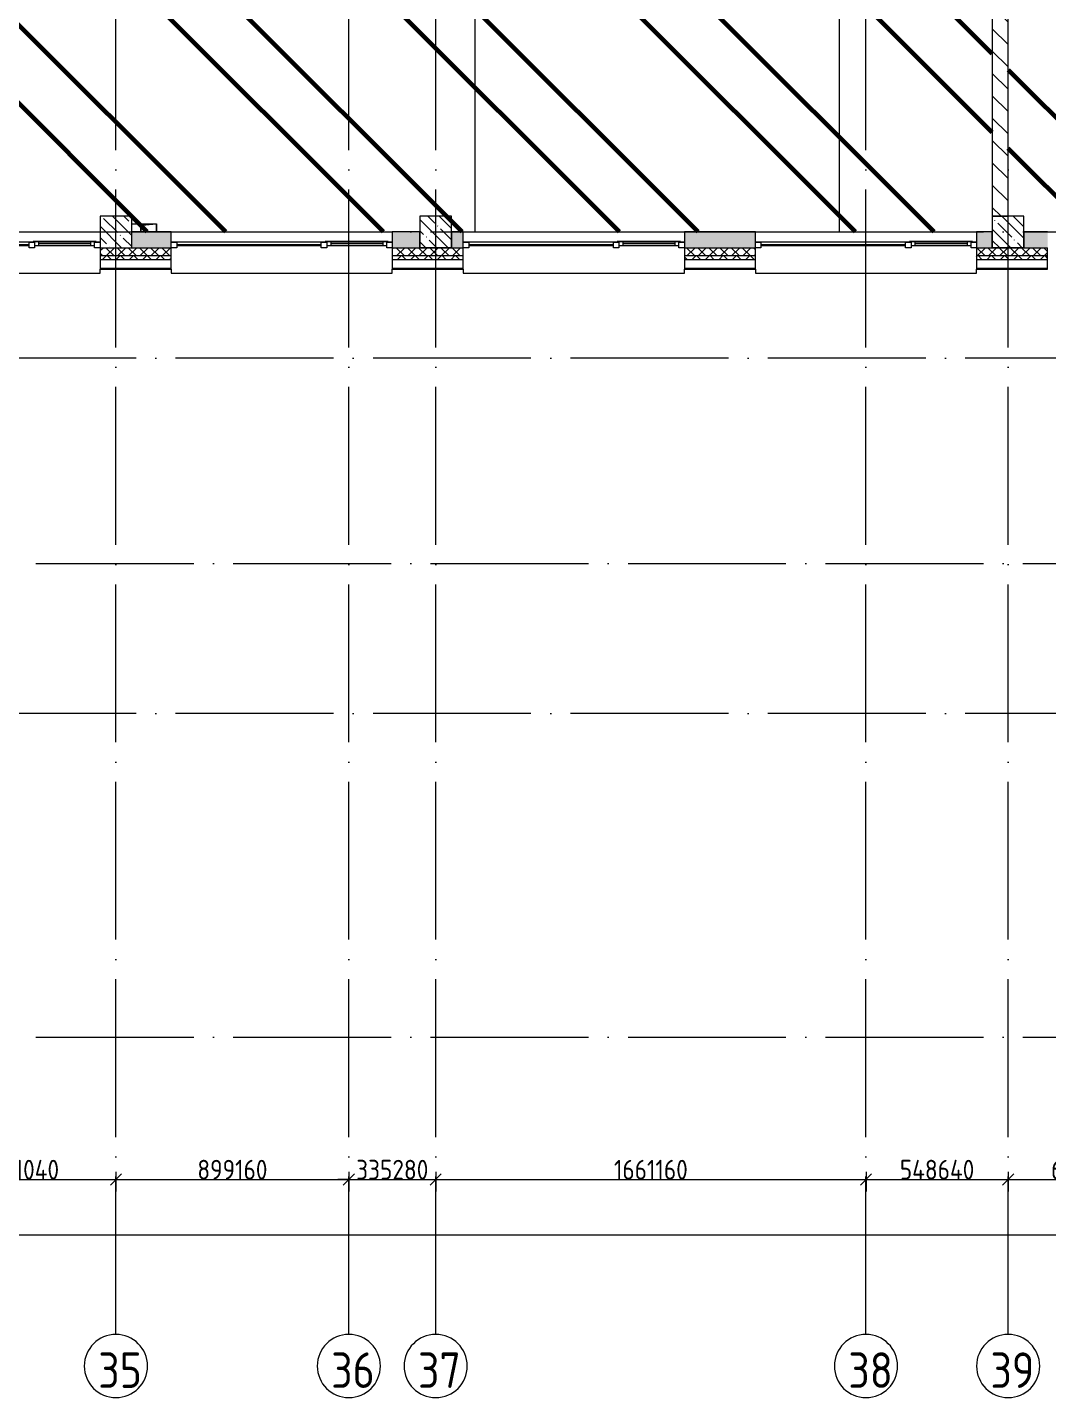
# Model space of a CAD drawing. Header units: millimetres. Extents: x -68946 to 288321, y -402657 to 324925.
# Drawn here: x 148132 to 161053, y -263095 to -245740 of the extents above; entities that cross this region are included whole.
import ezdxf

# ---------------------------------------------------------------- set-up
doc = ezdxf.new("R2010")
doc.units = ezdxf.units.MM
doc.linetypes.add('ADSK_Линия сетки', pattern=[2500, 2000, -250, 0, -250])
doc.layers.get('Defpoints').update_dxf_attribs({"color": 250})
for name, color, linetype, lineweight in [('3.4) ПТ-1.2      4 вып', 1, 'Continuous', 60), ('3.4) ПТ-2.1      4 вып', 20, 'Continuous', 60), ('A-____-____-DIMS', 250, 'Continuous', 9), ('A-DETL-GENF-OTLN', 250, 'Continuous', 5), ('A-FLOR-____-OTLN', 192, 'Continuous', 9), ('A-GLAZ-____-MCUT', 250, 'Continuous', 9), ('A-GLAZ-____-OTLN', 250, 'Continuous', 5), ('A-WALL-____-MCUT', 250, 'Continuous', 13), ('A-WALL-____-PATT', 250, 'Continuous', 13), ('A-WALL-FNSH-MCUT', 250, 'Continuous', 13), ('I-WALL-____-OTLN', 250, 'Continuous', 9), ('S-COLS-____-MCUT', 250, 'Continuous', 25), ('S-COLS-____-OTLN', 250, 'Continuous', 9), ('S-GRID-____-IDEN', 250, 'Continuous', 9), ('S-GRID-____-OTLN', 250, 'Continuous', 9)]:
    doc.layers.add(name, color=color, linetype=linetype, lineweight=lineweight)
doc.styles.add('GOST Common', font='', dxfattribs={"width": 0.9, "height": 350})
doc.styles.add('GOST Common_1', font='', dxfattribs={"width": 0.9, "height": 250})
doc.styles.get('GOST Common').set_extended_font_data('GOST Common')
doc.styles.get('GOST Common_1').set_extended_font_data('GOST Common')
doc.dimstyles.new('ADSK_Основной_2_5_мм_Округление_до_10_мм', dxfattribs={"dimscale": 304.8, "dimtxt": 0.824897, "dimasz": 0.463911, "dimexe": 0.492126, "dimexo": 0.001615, "dimgap": 6.56168e-05, "dimtad": 1, "dimdec": 0, "dimlfac": 304.8, "dimrnd": 10, "dimdsep": 46, "dimtxsty": 'GOST Common_1', "dimblk1": 'OBLIQUE', "dimblk2": 'OBLIQUE', "dimsah": 1, "dimcen": 0.09, "dimdle": 0.492126, "dimazin": 0, "dimtfac": 1, "dimtdec": 4, "dimtix": 1, "dimtmove": 1, "dimatfit": 3, "dimfxl": 1, "dimtvp": 1, "dimtolj": 1, "dimtzin": 0, "dimlwd": 9, "dimlwe": 9, "dimarcsym": 2})
pattern_1 = [(135, (28052.9, -258555.93), (-142.5612, -142.5612), []), (135, (28195.47, -258555.93), (-142.5612, -142.5612), [252.016, -50.403, 3.353, -47.05])]
pattern_2 = [(45, (28052.91, -258555.93), (-70.71068, 70.71068), []), (135, (28052.91, -258555.93), (-70.71068, -70.71068), [])]
pattern_3 = [(135, (28052.9, -258555.93), (-84.85281, -84.85281), []), (225, (28052.9, -258555.93), (84.85281, -84.85281), [])]

# ---------------------------------------------------------------- blocks, each defined once
blk = doc.blocks.new('Окно_СКБ_2Ст1 - Окно_СКБ_2Ст_2800_ОК12Л-29018788-АР1_Маркировочный план 3 этажа секция 2_3')
at = {"layer": 'A-GLAZ-____-MCUT'}
for p, q in [((-1400, -195), (-1400, -125)), ((-1400, -125), (-1330, -125)), ((-1330, -125), (-1330, -195)), ((-570, -155), (-1330, -155)), ((-1330, -155), (-1330, -195)), ((-1280, -205), (-1280, -155)), ((-620, -205), (-620, -155)), ((-570, -195), (-570, -125)), ((-570, -125), (-500, -125)), ((-570, -195), (-570, -155)), ((-500, -125), (-500, -195)), ((1330, -195), (1330, -125)), ((1330, -125), (1400, -125)), ((1400, -125), (1400, -195)), ((-1330, -195), (-1400, -195)), ((-1330, -195), (-1350, -195)), ((-1350, -195), (-1350, -205)), ((-1350, -205), (-550, -205)), ((-550, -205), (-1350, -205)), ((-500, -195), (-570, -195)), ((-550, -195), (-570, -195)), ((-550, -205), (-550, -195)), ((1400, -195), (1330, -195))]:
    blk.add_line(p, q, dxfattribs=at)
at = {"layer": 'A-GLAZ-____-MCUT', "lineweight": 5}
for p, q in [((1330, -155), (-500, -155)), ((1330, -165), (-500, -165)), ((-1280, -175), (-620, -175)), ((-620, -185), (-1280, -185))]:
    blk.add_line(p, q, dxfattribs=at)
at = {"layer": 'A-GLAZ-____-OTLN'}
for p, q in [((-1400, -195), (-1350, -195)), ((-550, -195), (1400, -195))]:
    blk.add_line(p, q, dxfattribs=at)
blk = doc.blocks.new('WNW_Отлив1 - Отлив_металлический 2-28596384-АР1_Маркировочный план 3 этажа секция 2_3')
at = {"layer": 'A-GLAZ-____-OTLN'}
for p, q in [((1400, 320), (-1400, 320)), ((-1400, 320), (-1400, 270)), ((1400, 270), (1400, 320))]:
    blk.add_line(p, q, dxfattribs=at)
blk = doc.blocks.new('BSC_Колонна _Прямоугольная - 400x400-V95-АР1_Маркировочный план 3 этажа секция 2_3')
at = {"layer": 'S-COLS-____-OTLN', "lineweight": 5}
h = blk.add_hatch(dxfattribs=at)
h.set_pattern_fill('FP_70', color=256, style=0, pattern_type=2)
h.set_pattern_definition([(135, (-121199.98, -10225), (-142.56192, -142.56192), []), (135, (-121057.42, -10225), (-142.56192, -142.56192), [252.016, -50.403, 3.353, -47.05])])
h.paths.add_polyline_path([(-200, -200), (-200, -200), (200, -200), (200, 200), (-200, 200), (-200, -16)])
at = {"layer": 'S-COLS-____-MCUT', "lineweight": 5}
for p, q in [((200, 200), (-200, 200)), ((-200, 200), (-200, -200)), ((200, -200), (200, 200)), ((-200, -200), (200, -200))]:
    blk.add_line(p, q, dxfattribs=at)
blk = doc.blocks.new('Окно_СКБ_2Ст1 - Окно_СКБ_2Ст_2800_ОК11Л-29018708-АР1_Маркировочный план 3 этажа секция 2_3')
at = {"layer": 'A-GLAZ-____-MCUT'}
for p, q in [((-1400, -195), (-1400, -125)), ((-1400, -125), (-1330, -125)), ((-1330, -125), (-1330, -195)), ((-570, -155), (-1330, -155)), ((-1330, -155), (-1330, -195)), ((-1280, -205), (-1280, -155)), ((-620, -205), (-620, -155)), ((-570, -195), (-570, -125)), ((-570, -125), (-500, -125)), ((-570, -195), (-570, -155)), ((-500, -125), (-500, -195)), ((1330, -195), (1330, -125)), ((1330, -125), (1400, -125)), ((1400, -125), (1400, -195)), ((-1330, -195), (-1400, -195)), ((-1330, -195), (-1350, -195)), ((-1350, -195), (-1350, -205)), ((-1350, -205), (-550, -205)), ((-550, -205), (-1350, -205)), ((-500, -195), (-570, -195)), ((-550, -195), (-570, -195)), ((-550, -205), (-550, -195)), ((1400, -195), (1330, -195))]:
    blk.add_line(p, q, dxfattribs=at)
at = {"layer": 'A-GLAZ-____-MCUT', "lineweight": 5}
for p, q in [((1330, -155), (-500, -155)), ((1330, -165), (-500, -165)), ((-1280, -175), (-620, -175)), ((-620, -185), (-1280, -185))]:
    blk.add_line(p, q, dxfattribs=at)
at = {"layer": 'A-GLAZ-____-OTLN'}
for p, q in [((-1400, -195), (-1350, -195)), ((-550, -195), (1400, -195))]:
    blk.add_line(p, q, dxfattribs=at)
blk = doc.blocks.new('Окно_СКБ_2Ст1 - Окно_СКБ_2Ст_2800_ОК12Л-V145-АР1_Маркировочный план 3 этажа секция 2_3')
at = {"layer": 'A-GLAZ-____-MCUT'}
for p, q in [((-1400, -195), (-1400, -125)), ((-1400, -125), (-1330, -125)), ((-1330, -125), (-1330, -195)), ((-570, -155), (-1330, -155)), ((-1330, -155), (-1330, -195)), ((-1280, -205), (-1280, -155)), ((-620, -205), (-620, -155)), ((-570, -195), (-570, -125)), ((-570, -125), (-500, -125)), ((-570, -195), (-570, -155)), ((-500, -125), (-500, -195)), ((1330, -195), (1330, -125)), ((1330, -125), (1400, -125)), ((1400, -125), (1400, -195)), ((-1330, -195), (-1400, -195)), ((-1330, -195), (-1350, -195)), ((-1350, -195), (-1350, -205)), ((-1350, -205), (-550, -205)), ((-550, -205), (-1350, -205)), ((-500, -195), (-570, -195)), ((-550, -195), (-570, -195)), ((-550, -205), (-550, -195)), ((1400, -195), (1330, -195))]:
    blk.add_line(p, q, dxfattribs=at)
at = {"layer": 'A-GLAZ-____-MCUT', "lineweight": 5}
for p, q in [((1330, -155), (-500, -155)), ((1330, -165), (-500, -165)), ((-1280, -175), (-620, -175)), ((-620, -185), (-1280, -185))]:
    blk.add_line(p, q, dxfattribs=at)
at = {"layer": 'A-GLAZ-____-OTLN'}
for p, q in [((-1400, -195), (-1350, -195)), ((-550, -195), (1400, -195))]:
    blk.add_line(p, q, dxfattribs=at)
blk = doc.blocks.new('_Wn_-As_OpeningMEP_floor__Rectangular - _Wn_-As_OpeningMEP_floor__Rectangular-V148-АР1_Маркировочный план 3 этажа секция 2_3')
at = {"layer": 'A-DETL-GENF-OTLN', "lineweight": 5}
for p, q in [((-100, 0), (-82, 82)), ((-82, 82), (100, 100))]:
    blk.add_line(p, q, dxfattribs=at)
blk = doc.blocks.new('Ось сетки - Круг_Ø8 мм-39983606-АР1_Маркировочный план 3 этажа секция 2_3')
at = {"layer": 'S-GRID-____-IDEN'}
for start, end in [(360, 180), (180, 360)]:
    blk.add_arc((0, 0), 4, start, end, dxfattribs=at)
blk = doc.blocks.new('_Oblique')
at = {"color": 0, "linetype": 'ByBlock', "lineweight": -2}
blk.add_line((-0.5, -0.5), (0.5, 0.5), dxfattribs=at)
blk = doc.blocks.new('*D4369')
at = {"layer": 'A-____-____-DIMS', "color": 0, "lineweight": 9, "transparency": 16777216}
for p, q in [((146953, -260234), (146953, -260483)), ((149253, -260234), (149253, -260483)), ((146803, -260333), (149403, -260333))]:
    blk.add_line(p, q, dxfattribs=at)
at = {"layer": 'Defpoints', "color": 0, "transparency": 16777216}
for p in [(146953, -260233), (149253, -260233), (149253, -260333)]:
    blk.add_point(p, dxfattribs=at)
at = {"layer": 'A-____-____-DIMS', "color": 0, "lineweight": 9, "transparency": 16777216, "xscale": 141.4, "yscale": 141.4, "zscale": 141.4, "rotation": 180}
blk.add_blockref('_Oblique', (146953, -260333), dxfattribs=at)
at = {"layer": 'A-____-____-DIMS', "color": 0, "lineweight": 9, "transparency": 16777216, "xscale": 141.4, "yscale": 141.4, "zscale": 141.4}
blk.add_blockref('_Oblique', (149253, -260333), dxfattribs=at)
at = {"layer": 'A-____-____-DIMS', "color": 0, "transparency": 16777216, "insert": (148103, -260208), "char_height": 250, "width": 756.84, "attachment_point": 5, "style": 'GOST Common_1'}
blk.add_mtext('\\A1;701040', dxfattribs=at)
blk = doc.blocks.new('*D4370')
at = {"layer": 'A-____-____-DIMS', "color": 0, "lineweight": 9, "transparency": 16777216}
for p, q in [((149253, -260234), (149253, -260483)), ((152203, -260234), (152203, -260483)), ((149103, -260333), (152353, -260333))]:
    blk.add_line(p, q, dxfattribs=at)
at = {"layer": 'Defpoints', "color": 0, "transparency": 16777216}
for p in [(149253, -260233), (152203, -260233), (152203, -260333)]:
    blk.add_point(p, dxfattribs=at)
at = {"layer": 'A-____-____-DIMS', "color": 0, "lineweight": 9, "transparency": 16777216, "xscale": 141.4, "yscale": 141.4, "zscale": 141.4, "rotation": 180}
blk.add_blockref('_Oblique', (149253, -260333), dxfattribs=at)
at = {"layer": 'A-____-____-DIMS', "color": 0, "lineweight": 9, "transparency": 16777216, "xscale": 141.4, "yscale": 141.4, "zscale": 141.4}
blk.add_blockref('_Oblique', (152203, -260333), dxfattribs=at)
at = {"layer": 'A-____-____-DIMS', "color": 0, "transparency": 16777216, "insert": (150728, -260208), "char_height": 250, "width": 756.84, "attachment_point": 5, "style": 'GOST Common_1'}
blk.add_mtext('\\A1;899160', dxfattribs=at)
blk = doc.blocks.new('*D4371')
at = {"layer": 'A-____-____-DIMS', "color": 0, "lineweight": 9, "transparency": 16777216}
for p, q in [((152203, -260234), (152203, -260483)), ((153303, -260234), (153303, -260483)), ((152203, -260333), (152062, -260333)), ((152203, -260333), (153303, -260333)), ((153303, -260333), (153444, -260333))]:
    blk.add_line(p, q, dxfattribs=at)
at = {"layer": 'Defpoints', "color": 0, "transparency": 16777216}
for p in [(152203, -260233), (153303, -260233), (153303, -260333)]:
    blk.add_point(p, dxfattribs=at)
at = {"layer": 'A-____-____-DIMS', "color": 0, "lineweight": 9, "transparency": 16777216, "xscale": 141.4, "yscale": 141.4, "zscale": 141.4}
blk.add_blockref('_Oblique', (152203, -260333), dxfattribs=at)
at = {"layer": 'A-____-____-DIMS', "color": 0, "lineweight": 9, "transparency": 16777216, "xscale": 141.4, "yscale": 141.4, "zscale": 141.4, "rotation": 180}
blk.add_blockref('_Oblique', (153303, -260333), dxfattribs=at)
at = {"layer": 'A-____-____-DIMS', "color": 0, "transparency": 16777216, "insert": (152753, -260208), "char_height": 250, "width": 644.34, "attachment_point": 5, "style": 'GOST Common_1'}
blk.add_mtext('\\A1;335280', dxfattribs=at)
blk = doc.blocks.new('*D4372')
at = {"layer": 'A-____-____-DIMS', "color": 0, "lineweight": 9, "transparency": 16777216}
for p, q in [((153303, -260234), (153303, -260483)), ((158753, -260234), (158753, -260483)), ((153153, -260333), (158903, -260333))]:
    blk.add_line(p, q, dxfattribs=at)
at = {"layer": 'Defpoints', "color": 0, "transparency": 16777216}
for p in [(153303, -260233), (158753, -260233), (158753, -260333)]:
    blk.add_point(p, dxfattribs=at)
at = {"layer": 'A-____-____-DIMS', "color": 0, "lineweight": 9, "transparency": 16777216, "xscale": 141.4, "yscale": 141.4, "zscale": 141.4, "rotation": 180}
blk.add_blockref('_Oblique', (153303, -260333), dxfattribs=at)
at = {"layer": 'A-____-____-DIMS', "color": 0, "lineweight": 9, "transparency": 16777216, "xscale": 141.4, "yscale": 141.4, "zscale": 141.4}
blk.add_blockref('_Oblique', (158753, -260333), dxfattribs=at)
at = {"layer": 'A-____-____-DIMS', "color": 0, "transparency": 16777216, "insert": (156028, -260208), "char_height": 250, "width": 782.41, "attachment_point": 5, "style": 'GOST Common_1'}
blk.add_mtext('\\A1;1661160', dxfattribs=at)
blk = doc.blocks.new('*D4373')
at = {"layer": 'A-____-____-DIMS', "color": 0, "lineweight": 9, "transparency": 16777216}
for p, q in [((158753, -260234), (158753, -260483)), ((160553, -260234), (160553, -260483)), ((158603, -260333), (160703, -260333))]:
    blk.add_line(p, q, dxfattribs=at)
at = {"layer": 'Defpoints', "color": 0, "transparency": 16777216}
for p in [(158753, -260233), (160553, -260233), (160553, -260333)]:
    blk.add_point(p, dxfattribs=at)
at = {"layer": 'A-____-____-DIMS', "color": 0, "lineweight": 9, "transparency": 16777216, "xscale": 141.4, "yscale": 141.4, "zscale": 141.4, "rotation": 180}
blk.add_blockref('_Oblique', (158753, -260333), dxfattribs=at)
at = {"layer": 'A-____-____-DIMS', "color": 0, "lineweight": 9, "transparency": 16777216, "xscale": 141.4, "yscale": 141.4, "zscale": 141.4}
blk.add_blockref('_Oblique', (160553, -260333), dxfattribs=at)
at = {"layer": 'A-____-____-DIMS', "color": 0, "transparency": 16777216, "insert": (159653, -260208), "char_height": 250, "width": 700.59, "attachment_point": 5, "style": 'GOST Common_1'}
blk.add_mtext('\\A1;548640', dxfattribs=at)
blk = doc.blocks.new('*D4374')
at = {"layer": 'A-____-____-DIMS', "color": 0, "lineweight": 9, "transparency": 16777216}
for p, q in [((160553, -260234), (160553, -260483)), ((162553, -260234), (162553, -260483)), ((160403, -260333), (162703, -260333))]:
    blk.add_line(p, q, dxfattribs=at)
at = {"layer": 'Defpoints', "color": 0, "transparency": 16777216}
for p in [(160553, -260233), (162553, -260233), (162553, -260333)]:
    blk.add_point(p, dxfattribs=at)
at = {"layer": 'A-____-____-DIMS', "color": 0, "lineweight": 9, "transparency": 16777216, "xscale": 141.4, "yscale": 141.4, "zscale": 141.4, "rotation": 180}
blk.add_blockref('_Oblique', (160553, -260333), dxfattribs=at)
at = {"layer": 'A-____-____-DIMS', "color": 0, "lineweight": 9, "transparency": 16777216, "xscale": 141.4, "yscale": 141.4, "zscale": 141.4}
blk.add_blockref('_Oblique', (162553, -260333), dxfattribs=at)
at = {"layer": 'A-____-____-DIMS', "color": 0, "transparency": 16777216, "insert": (161553, -260208), "char_height": 250, "width": 756.84, "attachment_point": 5, "style": 'GOST Common_1'}
blk.add_mtext('\\A1;609600', dxfattribs=at)
blk = doc.blocks.new('*D4423')
at = {"layer": 'A-____-____-DIMS', "color": 0, "lineweight": 9, "transparency": 16777216}
for p, q in [((97203, -260934), (97203, -261183)), ((180803, -260934), (180803, -261183)), ((97053, -261033), (180953, -261033))]:
    blk.add_line(p, q, dxfattribs=at)
at = {"layer": 'Defpoints', "color": 0, "transparency": 16777216}
for p in [(97203, -260933), (180803, -260933), (180803, -261033)]:
    blk.add_point(p, dxfattribs=at)
at = {"layer": 'A-____-____-DIMS', "color": 0, "lineweight": 9, "transparency": 16777216, "xscale": 141.4, "yscale": 141.4, "zscale": 141.4, "rotation": 180}
blk.add_blockref('_Oblique', (97203, -261033), dxfattribs=at)
at = {"layer": 'A-____-____-DIMS', "color": 0, "lineweight": 9, "transparency": 16777216, "xscale": 141.4, "yscale": 141.4, "zscale": 141.4}
blk.add_blockref('_Oblique', (180803, -261033), dxfattribs=at)
at = {"layer": 'A-____-____-DIMS', "color": 0, "transparency": 16777216, "insert": (139003, -260908), "char_height": 250, "width": 946.05, "attachment_point": 5, "style": 'GOST Common_1'}
blk.add_mtext('\\A1;25481280', dxfattribs=at)

msp = doc.modelspace()

# ---------------------------------------------------------------- hatches: boundary and pattern name
at = {"layer": '3.4) ПТ-1.2      4 вып'}
h = msp.add_hatch(dxfattribs=at)
h.set_pattern_fill('ANSI32', color=256, scale=222, angle=90)
h.paths.add_polyline_path([(160352.8838, -230430.9292), (145053.5681, -230430.9292), (145053.5681, -230950.9292), (142302.8838, -230950.9292), (142302.8838, -235730.9292), (142302.8838, -248330.9286), (160352.8838, -248330.9286)])
at = {"layer": '3.4) ПТ-2.1      4 вып'}
h = msp.add_hatch(dxfattribs=at)
h.set_pattern_fill('ANSI32', color=256, scale=222, angle=90)
h.paths.add_polyline_path([(164552.8838, -239330.9286), (160552.9057, -239330.9286), (160552.9057, -248330.9286), (164552.8838, -248330.9286)])
at = {"layer": 'A-WALL-____-PATT', "lineweight": 15}
h = msp.add_hatch(dxfattribs=at)
h.set_pattern_fill('FP_1', color=256, style=0, pattern_type=2)
h.set_pattern_definition([(135, (28052.9, -258555.93), (-141.42136, -141.42136), [])])
h.paths.add_polyline_path([(160552.8838, -248130.9286), (160552.8838, -242830.9292), (160352.8838, -242830.9292), (160352.8838, -248130.9286)])
h.paths.add_polyline_path([(160552.8838, -242430.9292), (160552.8838, -240730.9292), (160352.8838, -240730.9292), (160352.8838, -242430.9292), (160537.7895, -242430.9292)])
h.paths.add_polyline_path([(160352.8838, -239630.9292), (160552.8838, -239630.9292), (160552.8838, -239530.9292), (160352.8838, -239530.9292), (160352.8838, -239600.9292)])
h = msp.add_hatch(dxfattribs=at)
h.set_pattern_fill('FP_124', color=256, style=0, pattern_type=2)
h.set_pattern_definition([(50, (28052.9, -258555.93), (364.3679, -31.8783), [38.1, -419.1]), (355, (28052.9, -258555.93), (-70.4859, 382.1133), [30.48, -335.28]), (100.451, (28083.27, -258558.6), (293.885, 350.2334), [32.38, -356.18]), (46.184, (28052.9, -258454.33), (542.1585, -84.0858), [57.15, -628.65]), (96.636, (28098.1, -258461.34), (474.805, 494.8554), [48.57, -534.27]), (351.184, (28052.9, -258454.33), (474.8102, 494.85), [45.72, -502.92]), (21, (28103.7, -258479.73), (303.2285, -204.53046), [38.1, -419.1]), (326, (28103.7, -258479.73), (123.6039, 368.376), [30.48, -335.28]), (71.451, (28128.97, -258496.77), (426.8341, 163.8427), [32.38, -356.18]), (37.5, (28052.9, -258555.93), (6.17665, 169.11015), [16.764, -314.452, 16.764, -323.596, -336.55]), (37.5, (28052.9, -258555.93), (6.17665, 169.11015), [-671.576, 16.764, -319.786]), (7.5, (28052.9, -258555.93), (133.63888, 200.3615), [16.764, -177.292, 16.764, -306.832, -128.27]), (7.5, (28052.9, -258555.93), (133.63888, 200.3615), [-517.652, 16.764, -111.506]), (327.5, (27939.62, -258555.93), (271.18182, -11.45836), [16.764, -110.236, 16.764, -379.476, -525.78]), (327.5, (27939.62, -258555.93), (271.18182, -11.45836), [-523.24, 16.764, -509.016]), (317.5, (27888.82, -258555.93), (296.2585, 50.85285), [16.764, -148.336, 16.764, -246.38, -373.38]), (317.5, (27888.82, -258555.93), (296.2585, 50.85285), [-428.244, 16.764, -356.616])])
h.paths.add_polyline_path([(152752.9069, -248530.9286), (153102.8838, -248530.9286), (153102.8838, -248330.9286), (152752.9069, -248330.9286), (152752.9069, -248460.9286)])
h.paths.add_polyline_path([(160152.9069, -248530.9286), (160352.8838, -248530.9286), (160352.8838, -248330.9286), (160152.9069, -248330.9286), (160152.9069, -248470.6649)])
h.paths.add_polyline_path([(149452.8838, -248530.9286), (149952.9069, -248530.9286), (149952.9069, -248330.9286), (149452.8838, -248331.4668), (149452.8838, -248514.3132)])
h.paths.add_polyline_path([(153652.9069, -248530.9286), (153652.9069, -248330.9286), (153502.8838, -248330.9286), (153502.8838, -248530.9286)])
h.paths.add_polyline_path([(146056.2159, -248530.9286), (146252.9057, -248530.9286), (146252.9057, -248330.9286), (145352.9069, -248330.9883), (145352.9069, -248530.9286), (145805.8418, -248530.9286)])
h.paths.add_polyline_path([(160752.8838, -248530.9286), (161052.9069, -248530.9286), (161052.9069, -248330.9286), (160752.8838, -248330.9286), (160752.8838, -248478.8824)])
h.paths.add_polyline_path([(164282.8838, -248530.9286), (164552.9045, -248530.9219), (164552.8838, -248330.9286), (163852.9069, -248330.9286), (163852.9069, -248530.9286), (164052.4823, -248530.9286)])
h.paths.add_polyline_path([(156452.9069, -248530.9286), (157352.9069, -248530.9286), (157352.9069, -248330.9286), (156452.9069, -248330.9286), (156452.9069, -248460.9286)])
h.paths.add_polyline_path([(142426.8343, -248530.9286), (142552.9069, -248530.9286), (142552.9069, -248330.9286), (142302.8838, -248330.9286), (142302.8838, -248530.9286)])
h = msp.add_hatch(dxfattribs=at)
h.set_pattern_fill('FP_49', color=256, style=0, pattern_type=2)
h.set_pattern_definition(pattern_2)
h.paths.add_polyline_path([(149184.8493, -248630.9286), (149952.9069, -248630.9286), (149952.9069, -248530.9286), (149052.8838, -248530.9292), (149052.9057, -248630.9286)])
h = msp.add_hatch(dxfattribs=at)
h.set_pattern_fill('FP_48', color=256, style=0, pattern_type=2)
h.set_pattern_definition(pattern_3)
h.paths.add_polyline_path([(149860.6508, -248680.9286), (149952.9069, -248680.9286), (149952.9069, -248630.9286), (149052.8838, -248630.9286), (149052.9057, -248680.9286), (149184.8493, -248680.9286)])
h = msp.add_hatch(dxfattribs=at)
h.set_pattern_fill('FP_49', color=256, style=0, pattern_type=2)
h.set_pattern_definition(pattern_2)
h.paths.add_polyline_path([(153102.8838, -248630.9286), (153652.9069, -248630.9286), (153652.9069, -248530.9286), (152752.9069, -248530.9286), (152752.9069, -248630.9286)])
h = msp.add_hatch(dxfattribs=at)
h.set_pattern_fill('FP_48', color=256, style=0, pattern_type=2)
h.set_pattern_definition(pattern_3)
h.paths.add_polyline_path([(153102.8838, -248680.9286), (153652.9069, -248680.9286), (153652.9069, -248630.9286), (152752.9069, -248630.9286), (152752.9069, -248680.9286)])
h = msp.add_hatch(dxfattribs=at)
h.set_pattern_fill('FP_49', color=256, style=0, pattern_type=2)
h.set_pattern_definition(pattern_2)
h.paths.add_polyline_path([(157352.9069, -248630.9286), (157352.9069, -248530.9286), (156452.9069, -248530.9286), (156452.9069, -248630.9286)])
h = msp.add_hatch(dxfattribs=at)
h.set_pattern_fill('FP_48', color=256, style=0, pattern_type=2)
h.set_pattern_definition(pattern_3)
h.paths.add_polyline_path([(157352.9069, -248680.9286), (157352.9069, -248630.9286), (156452.9069, -248630.9286), (156452.9069, -248680.9286)])
h = msp.add_hatch(dxfattribs=at)
h.set_pattern_fill('FP_49', color=256, style=0, pattern_type=2)
h.set_pattern_definition(pattern_2)
h.paths.add_polyline_path([(160752.8838, -248630.9286), (161052.8838, -248630.9286), (161052.8838, -248530.9286), (160152.9069, -248530.9286), (160152.9069, -248630.9286), (160673.4748, -248630.9286)])
h = msp.add_hatch(dxfattribs=at)
h.set_pattern_fill('FP_48', color=256, style=0, pattern_type=2)
h.set_pattern_definition(pattern_3)
h.paths.add_polyline_path([(160652.8941, -248680.9286), (161052.8838, -248680.9286), (161052.8838, -248630.9286), (160152.9069, -248630.9286), (160152.9069, -248680.9286), (160352.8838, -248680.9286)])
at = {"layer": 'S-COLS-____-OTLN', "lineweight": 5}
h = msp.add_hatch(dxfattribs=at)
h.set_pattern_fill('FP_19', color=256, style=0, pattern_type=2)
h.set_pattern_definition(pattern_1)
h.paths.add_polyline_path([(153102.8838, -248530.9286), (153502.8838, -248530.9286), (153502.8838, -248130.9286), (153102.8838, -248130.9286), (153102.8838, -248477.8907)])
h = msp.add_hatch(dxfattribs=at)
h.set_pattern_fill('FP_19', color=256, style=0, pattern_type=2)
h.set_pattern_definition(pattern_1)
h.paths.add_polyline_path([(160352.8838, -248530.9286), (160752.8838, -248530.9286), (160752.8838, -248130.9286), (160352.8838, -248130.9286), (160352.8838, -248511.6451)])

# ---------------------------------------------------------------- linework, layer by layer
at = {"layer": 'A-FLOR-____-OTLN', "lineweight": 5}
for p, q in [((153803.1114, -248330.9286), (153803.1114, -236580.9292)), ((158413.0997, -242110.585), (158413.0997, -248330.9286)), ((149452.8838, -248228.4286), (149767.8838, -248228.4286)), ((149567.8838, -248328.4286), (149567.8838, -248228.4286)), ((149767.8838, -248328.4286), (149567.8838, -248328.4286)), ((149767.8838, -248228.4286), (149767.8838, -248330.9286))]:
    msp.add_line(p, q, dxfattribs=at)
at = {"layer": 'A-WALL-____-MCUT', "color": 7, "lineweight": 15}
for p, q in [((160352.8838, -242830.9292), (160352.8838, -248130.9286)), ((160552.8838, -248130.9286), (160552.8838, -242830.9292)), ((149952.9069, -248330.9286), (149452.8838, -248330.9286)), ((149952.9069, -248530.9286), (149952.9069, -248330.9286)), ((153102.8838, -248330.9286), (152752.9069, -248330.9286)), ((152752.9069, -248330.9286), (152752.9069, -248530.9286)), ((153652.9069, -248330.9286), (153502.8838, -248330.9286)), ((153652.9069, -248530.9286), (153652.9069, -248330.9286)), ((157352.9069, -248330.9286), (156452.9069, -248330.9286)), ((156452.9069, -248330.9286), (156452.9069, -248530.9286)), ((157352.9069, -248530.9286), (157352.9069, -248330.9286)), ((160352.8838, -248330.9286), (160152.9069, -248330.9286)), ((160152.9069, -248330.9286), (160152.9069, -248530.9286)), ((161052.9069, -248330.9286), (160752.8838, -248330.9286)), ((149452.8838, -248530.9286), (149952.9069, -248530.9286)), ((152752.9069, -248530.9286), (153102.8838, -248530.9286)), ((153502.8838, -248530.9286), (153652.9069, -248530.9286)), ((156452.9069, -248530.9286), (157352.9069, -248530.9286)), ((160152.9069, -248530.9286), (160352.8838, -248530.9286)), ((160752.8838, -248530.9286), (161052.9069, -248530.9286))]:
    msp.add_line(p, q, dxfattribs=at)
at = {"layer": 'A-WALL-____-MCUT', "lineweight": 15}
for p, q in [((160352.8838, -248130.9286), (160552.8838, -248130.9286)), ((153102.8838, -248530.9286), (153102.8838, -248330.9286)), ((153502.8838, -248330.9286), (153502.8838, -248530.9286)), ((160352.8838, -248530.9286), (160352.8838, -248330.9286)), ((160752.8838, -248330.9286), (160752.8838, -248530.9286)), ((149052.8838, -248630.9286), (149952.9069, -248630.9286)), ((149052.8838, -248680.9286), (149952.9069, -248680.9286)), ((152752.9069, -248630.9286), (153652.9069, -248630.9286)), ((152752.9069, -248680.9286), (153652.9069, -248680.9286)), ((156452.9069, -248630.9286), (157352.9069, -248630.9286)), ((156452.9069, -248680.9286), (157352.9069, -248680.9286)), ((160152.9069, -248630.9286), (161052.8838, -248630.9286)), ((160152.9069, -248680.9286), (161052.8838, -248680.9286)), ((149052.8838, -248790.9286), (149952.9069, -248790.9286)), ((152752.9069, -248790.9286), (153652.9069, -248790.9286)), ((156452.9069, -248790.9286), (157352.9069, -248790.9286)), ((160152.9069, -248790.9286), (161052.8838, -248790.9286))]:
    msp.add_line(p, q, dxfattribs=at)
at = {"layer": 'A-WALL-____-MCUT', "color": 10, "lineweight": 15}
for p, q in [((149052.8838, -248530.9292), (149052.8838, -248790.9286)), ((149952.9069, -248790.9286), (149952.9069, -248530.9286)), ((152752.9069, -248530.9286), (152752.9069, -248790.9286)), ((153502.8838, -248530.9286), (153102.8838, -248530.9286)), ((153652.9069, -248790.9286), (153652.9069, -248530.9286)), ((156452.9069, -248530.9286), (156452.9069, -248790.9286)), ((157352.9069, -248790.9286), (157352.9069, -248530.9286)), ((160152.9069, -248530.9286), (160152.9069, -248790.9286)), ((160752.8838, -248530.9286), (160352.8838, -248530.9286)), ((161052.8838, -248790.9286), (161052.8838, -248530.9286))]:
    msp.add_line(p, q, dxfattribs=at)
at = {"layer": 'A-WALL-FNSH-MCUT', "lineweight": 15}
for p, q in [((149052.8838, -248790.9286), (149052.8838, -248800.9286)), ((149052.8838, -248800.9286), (149952.9069, -248800.9286)), ((149952.9069, -248800.9286), (149952.9069, -248790.9286)), ((152752.9069, -248790.9286), (152752.9069, -248800.9286)), ((152752.9069, -248800.9286), (153652.9069, -248800.9286)), ((153652.9069, -248800.9286), (153652.9069, -248790.9286)), ((156452.9069, -248790.9286), (156452.9069, -248800.9286)), ((156452.9069, -248800.9286), (157352.9069, -248800.9286)), ((157352.9069, -248800.9286), (157352.9069, -248790.9286)), ((160152.9069, -248790.9286), (160152.9069, -248800.9286)), ((160152.9069, -248800.9286), (161052.8838, -248800.9286)), ((161052.8838, -248800.9286), (161052.8838, -248790.9286))]:
    msp.add_line(p, q, dxfattribs=at)
at = {"layer": 'I-WALL-____-OTLN', "lineweight": 15}
for p, q in [((146252.9057, -248330.9286), (149052.8838, -248330.9286)), ((149765.9685, -248328.4779), (149765.9685, -248228.4286)), ((149952.9069, -248330.9286), (152752.9069, -248330.9286)), ((153652.9069, -248330.9286), (156452.9069, -248330.9286)), ((157352.9069, -248330.9286), (160152.9069, -248330.9286))]:
    msp.add_line(p, q, dxfattribs=at)
at = {"layer": 'S-COLS-____-MCUT', "lineweight": 5}
for p, q in [((153502.8838, -248130.9286), (153102.8838, -248130.9286)), ((153102.8838, -248130.9286), (153102.8838, -248330.9286)), ((153502.8838, -248330.9286), (153502.8838, -248130.9286)), ((160352.8838, -248130.9286), (160352.8838, -248330.9286)), ((160752.8838, -248130.9286), (160552.8838, -248130.9286)), ((160752.8838, -248330.9286), (160752.8838, -248130.9286)), ((153102.8838, -248530.9286), (153502.8838, -248530.9286)), ((160352.8838, -248530.9286), (160752.8838, -248530.9286))]:
    msp.add_line(p, q, dxfattribs=at)
at = {"layer": 'S-COLS-____-OTLN', "lineweight": 5}
for p, q in [((160552.8838, -248130.9286), (160352.8838, -248130.9286)), ((153102.8838, -248330.9286), (153102.8838, -248530.9286)), ((153502.8838, -248530.9286), (153502.8838, -248330.9286)), ((160352.8838, -248330.9286), (160352.8838, -248530.9286)), ((160752.8838, -248530.9286), (160752.8838, -248330.9286))]:
    msp.add_line(p, q, dxfattribs=at)
at = {"layer": 'S-GRID-____-OTLN', "linetype": 'ADSK_Линия сетки'}
for p, q in [((149252.9057, -262294.7685), (149252.9057, -197353.9241)), ((152202.9057, -262294.7685), (152202.9057, -197353.9241)), ((153302.9057, -262294.7685), (153302.9057, -197353.9241)), ((158752.9057, -262294.7685), (158752.9057, -197353.9241)), ((160552.9057, -262294.7685), (160552.9057, -197353.9241)), ((93236.8325, -248330.9286), (181748.3453, -248330.9286)), ((184510.8783, -249930.9286), (127372.9057, -249930.9286)), ((93236.8325, -252530.9286), (181748.3453, -252530.9286)), ((184510.8783, -254430.9286), (127372.9057, -254430.9286)), ((93236.8325, -258530.9286), (184510.8783, -258530.9286))]:
    msp.add_line(p, q, dxfattribs=at)

# ---------------------------------------------------------------- block references
at = {"layer": 'A-GLAZ-____-OTLN'}
msp.add_blockref('_Wn_-As_OpeningMEP_floor__Rectangular - _Wn_-As_OpeningMEP_floor__Rectangular-V148-АР1_Маркировочный план 3 этажа секция 2_3', (149667.8838, -248328.4286), dxfattribs=at)
at = {"layer": 'A-GLAZ-____-OTLN', "rotation": 180}
for name, p in [('Окно_СКБ_2Ст1 - Окно_СКБ_2Ст_2800_ОК12Л-29018788-АР1_Маркировочный план 3 этажа секция 2_3', (147652.9057, -248655.9286)), ('Окно_СКБ_2Ст1 - Окно_СКБ_2Ст_2800_ОК11Л-29018708-АР1_Маркировочный план 3 этажа секция 2_3', (151352.9069, -248655.9286)), ('Окно_СКБ_2Ст1 - Окно_СКБ_2Ст_2800_ОК12Л-V145-АР1_Маркировочный план 3 этажа секция 2_3', (155052.9069, -248655.9286)), ('Окно_СКБ_2Ст1 - Окно_СКБ_2Ст_2800_ОК11Л-29018708-АР1_Маркировочный план 3 этажа секция 2_3', (158752.9069, -248655.9286)), ('WNW_Отлив1 - Отлив_металлический 2-28596384-АР1_Маркировочный план 3 этажа секция 2_3', (147652.9057, -248530.9286)), ('WNW_Отлив1 - Отлив_металлический 2-28596384-АР1_Маркировочный план 3 этажа секция 2_3', (151352.9069, -248530.9286)), ('WNW_Отлив1 - Отлив_металлический 2-28596384-АР1_Маркировочный план 3 этажа секция 2_3', (155052.9069, -248530.9286)), ('WNW_Отлив1 - Отлив_металлический 2-28596384-АР1_Маркировочный план 3 этажа секция 2_3', (158752.9069, -248530.9286))]:
    msp.add_blockref(name, p, dxfattribs=at)
at = {"layer": 'S-COLS-____-OTLN', "lineweight": 5}
msp.add_blockref('BSC_Колонна _Прямоугольная - 400x400-V95-АР1_Маркировочный план 3 этажа секция 2_3', (149252.8838, -248330.9292), dxfattribs=at)
at = {"layer": 'S-GRID-____-IDEN', "xscale": 99.99999999999993, "yscale": 99.99999999999993, "zscale": 99.99999999999993}
for p in [(149252.9057, -262694.7685), (152202.9057, -262694.7685), (153302.9057, -262694.7685), (158752.9057, -262694.7685), (160552.9057, -262694.7685)]:
    msp.add_blockref('Ось сетки - Круг_Ø8 мм-39983606-АР1_Маркировочный план 3 этажа секция 2_3', p, dxfattribs=at)

# ---------------------------------------------------------------- texts
at = {"layer": 'S-GRID-____-IDEN', "color": 18, "true_color": 0x000000, "char_height": 450, "width": 541.139062, "attachment_point": 1, "style": 'GOST Common'}
for s, insert in [('35', (149028.8751, -262522.2352)), ('36', (151978.8751, -262522.2352)), ('37', (153078.8751, -262522.2352)), ('38', (158528.8751, -262522.2352)), ('39', (160328.8751, -262522.2352))]:
    msp.add_mtext(s, dxfattribs=dict(at, insert=insert))

# ---------------------------------------------------------------- dimensions: what is measured, and where the dimension line sits
at = {"layer": 'A-____-____-DIMS'}
for base, p1, p2, override, picture, middle in [((149252.9057, -260333.3799), (146952.9057, -260233.395), (149252.9057, -260233.395), {"dimpost": '<>', "dimfxl": 2300}, '*D4369', (148102.9057, -260208.3599)), ((152202.9057, -260333.3799), (149252.9057, -260233.395), (152202.9057, -260233.395), {"dimpost": '<>', "dimfxl": 2950}, '*D4370', (150727.9057, -260208.3599)), ((153302.9057, -260333.3799), (152202.9057, -260233.395), (153302.9057, -260233.395), {"dimpost": '<>', "dimfxl": 1100}, '*D4371', (152752.9057, -260208.3599)), ((158752.9057, -260333.3799), (153302.9057, -260233.395), (158752.9057, -260233.395), {"dimpost": '<>', "dimfxl": 5450}, '*D4372', (156027.9057, -260208.3599)), ((160552.9057, -260333.3799), (158752.9057, -260233.395), (160552.9057, -260233.395), {"dimpost": '<>', "dimfxl": 1800}, '*D4373', (159652.9057, -260208.3599)), ((162552.9057, -260333.3799), (160552.9057, -260233.395), (162552.9057, -260233.395), {"dimpost": '<>', "dimfxl": 2000}, '*D4374', (161552.9057, -260208.3599)), ((180802.9057, -261033.3799), (97202.9057, -260933.395), (180802.9057, -260933.395), {"dimpost": '<>', "dimfxl": 83600}, '*D4423', (139002.9057, -260908.3599))]:
    dim = msp.add_linear_dim(base=base, p1=p1, p2=p2, dimstyle='ADSK_Основной_2_5_мм_Округление_до_10_мм', override=override, dxfattribs=at)
    dim.commit()
    dim.dimension.update_dxf_attribs({"geometry": picture, "text_midpoint": middle})

doc.saveas('drawing.dxf')
